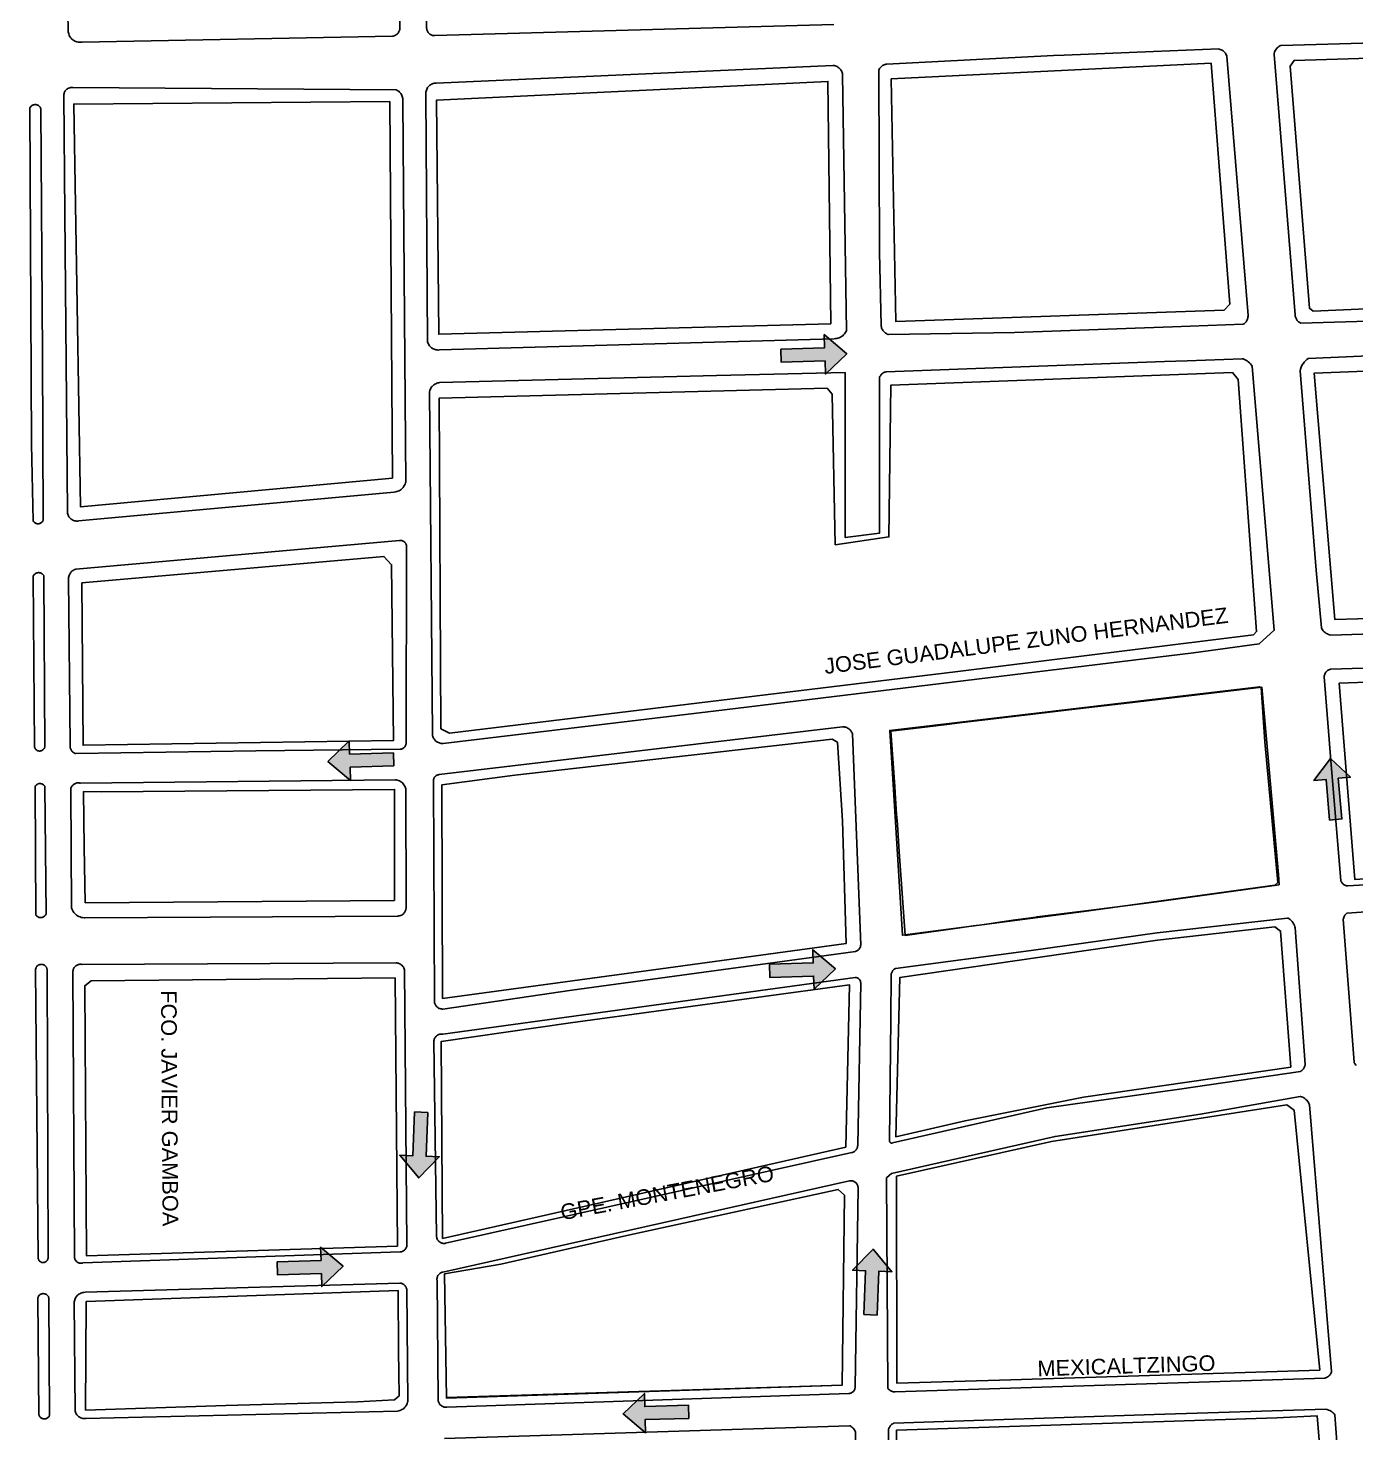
# Model space of a CAD drawing. Header units: metres. Extents: x 668617 to 675126, y 2286318 to 2293677.
# Drawn here: x 672760.7 to 673186.1, y 2290618.3 to 2291068.4 of the extents above; entities that cross this region are included whole.
import ezdxf

# ---------------------------------------------------------------- set-up
doc = ezdxf.new("R2010")
doc.units = ezdxf.units.M
doc.header["$MEASUREMENT"] = 0
for name, color, linetype in [('0_SENTIDO-VIAL', 30, 'Continuous'), ('DMTG-BANQUETA', 252, 'Continuous'), ('DMTG-CAMELLON', 252, 'Continuous'), ('DMTG-MANZANA', 253, 'Continuous'), ('DMTG-NOM-CALLES', 251, 'Continuous'), ('DMTG-TRAZA-BASE', 7, 'Continuous'), ('DMTG_SECCIONES_VIALES', 250, 'Continuous')]:
    doc.layers.add(name, color=color, linetype=linetype)
doc.styles.get("Standard").update_dxf_attribs({"font": 'arial.ttf'})

# ---------------------------------------------------------------- blocks, each defined once
blk = doc.blocks.new('traza_base_proyecto')
at = {"layer": '0_SENTIDO-VIAL'}
for points in [[(1445.04, -1685.71), (1459.07, -1685.29), (1458.95, -1681.08), (1466.16, -1687.18), (1459.33, -1693.71), (1459.2, -1689.5), (1445.16, -1689.92)], [(1321.06, -1819.29), (1307.02, -1819.71), (1307.14, -1823.92), (1299.94, -1817.81), (1306.77, -1811.28), (1306.89, -1815.5), (1320.93, -1815.08)], [(1620.89, -1836.6), (1619.73, -1823.58), (1615.83, -1823.93), (1621.11, -1816.9), (1627.54, -1822.89), (1623.64, -1823.24), (1624.79, -1836.26)], [(1441.39, -1882.81), (1455.43, -1882.39), (1455.3, -1878.18), (1462.51, -1884.29), (1455.68, -1890.82), (1455.55, -1886.6), (1441.51, -1887.02)], [(1331.93, -1930.28), (1331.39, -1944.32), (1335.61, -1944.48), (1329.02, -1951.26), (1322.97, -1944), (1327.18, -1944.16), (1327.72, -1930.12)], [(1283.69, -1978.12), (1297.73, -1977.7), (1297.6, -1973.49), (1304.81, -1979.6), (1297.98, -1986.13), (1297.85, -1981.92), (1283.81, -1982.34)], [(1471.69, -1995.07), (1472.22, -1981.03), (1468.01, -1980.87), (1474.6, -1974.09), (1480.65, -1981.35), (1476.43, -1981.19), (1475.9, -1995.23)], [(1415.62, -2028.32), (1401.58, -2028.74), (1401.7, -2032.96), (1394.49, -2026.85), (1401.32, -2020.32), (1401.45, -2024.53), (1415.49, -2024.11)]]:
    blk.add_hatch(color=256, dxfattribs=at).paths.add_polyline_path(points)
for points in [[(1445.04, -1685.71), (1459.07, -1685.29), (1458.95, -1681.08), (1466.16, -1687.18), (1459.33, -1693.71), (1459.2, -1689.5), (1445.16, -1689.92)], [(1321.06, -1819.29), (1307.02, -1819.71), (1307.14, -1823.92), (1299.94, -1817.81), (1306.77, -1811.28), (1306.89, -1815.5), (1320.93, -1815.08)], [(1620.89, -1836.6), (1619.73, -1823.58), (1615.83, -1823.93), (1621.11, -1816.9), (1627.54, -1822.89), (1623.64, -1823.24), (1624.79, -1836.26)], [(1441.39, -1882.81), (1455.43, -1882.39), (1455.3, -1878.18), (1462.51, -1884.29), (1455.68, -1890.82), (1455.55, -1886.6), (1441.51, -1887.02)], [(1331.93, -1930.28), (1331.39, -1944.32), (1335.61, -1944.48), (1329.02, -1951.26), (1322.97, -1944), (1327.18, -1944.16), (1327.72, -1930.12)], [(1283.69, -1978.12), (1297.73, -1977.7), (1297.6, -1973.49), (1304.81, -1979.6), (1297.98, -1986.13), (1297.85, -1981.92), (1283.81, -1982.34)], [(1471.69, -1995.07), (1472.22, -1981.03), (1468.01, -1980.87), (1474.6, -1974.09), (1480.65, -1981.35), (1476.43, -1981.19), (1475.9, -1995.23)], [(1415.62, -2028.32), (1401.58, -2028.74), (1401.7, -2032.96), (1394.49, -2026.85), (1401.32, -2020.32), (1401.45, -2024.53), (1415.49, -2024.11)]]:
    blk.add_lwpolyline(points, close=True, dxfattribs=at)
at = {"layer": 'DMTG-BANQUETA', "linetype": 'Continuous', "lineweight": 25}
for points in [[(1462, -1581.72, 0), (1334.21, -1585.26, 0), (1334.2, -1585.26, 0), (1333.96, -1585.26, 0), (1333.71, -1585.24, 0), (1333.47, -1585.19, 0), (1333.24, -1585.12, 0), (1333.01, -1585.03, 0), (1332.8, -1584.91, 0), (1332.59, -1584.78, 0), (1332.4, -1584.63, 0), (1332.23, -1584.45, 0), (1332.22, -1584.44, 0), (1332.06, -1584.25, 0), (1331.93, -1584.05, 0), (1331.81, -1583.83, 0), (1331.72, -1583.61, 0), (1331.65, -1583.37, 0), (1331.6, -1583.13, 0), (1331.57, -1582.89, 0), (1330.76, -1503.58, 0)], [(1322.68, -1451.4, 0), (1322.97, -1583.16, 0), (1322.96, -1583.2, 0), (1322.9, -1583.47, 0), (1322.82, -1583.73, 0), (1322.71, -1583.97, 0), (1322.56, -1584.21, 0), (1322.42, -1584.43, 0), (1322.24, -1584.64, 0), (1322.04, -1584.83, 0), (1321.85, -1584.98, 0), (1321.61, -1585.13, 0), (1321.38, -1585.25, 0), (1321.12, -1585.35, 0), (1320.85, -1585.43, 0), (1320.59, -1585.48, 0), (1221.18, -1587.32, 0), (1220.98, -1587.35, 0), (1220.62, -1587.38, 0), (1220.25, -1587.38, 0), (1219.88, -1587.34, 0), (1219.52, -1587.26, 0), (1219.17, -1587.15, 0), (1218.83, -1587, 0), (1218.5, -1586.82, 0), (1218.2, -1586.61, 0), (1217.91, -1586.37, 0), (1217.66, -1586.11, 0), (1217.58, -1586.02, 0), (1217.35, -1585.72, 0), (1217.17, -1585.41, 0), (1217.01, -1585.07, 0), (1216.88, -1584.72, 0), (1216.79, -1584.37, 0), (1216.74, -1584, 0), (1216.72, -1583.63, 0), (1214.27, -1455.77, 0)], [(1633.19, -1676.77, 0), (1611.62, -1677.35, 0), (1611.37, -1677.23, 0), (1611.14, -1677.09, 0), (1610.91, -1676.93, 0), (1610.71, -1676.75, 0), (1610.52, -1676.54, 0), (1610.35, -1676.32, 0), (1610.25, -1676.16, 0), (1610.12, -1675.91, 0), (1610.02, -1675.66, 0), (1609.94, -1675.39, 0), (1609.89, -1675.12, 0), (1609.87, -1674.85, 0), (1609.87, -1674.71, 0), (1603.06, -1591.3, 0), (1603.13, -1590.95, 0), (1603.23, -1590.6, 0), (1603.35, -1590.27, 0), (1603.52, -1589.95, 0), (1603.72, -1589.65, 0), (1603.86, -1589.48, 0), (1604.1, -1589.21, 0), (1604.35, -1588.97, 0), (1604.65, -1588.76, 0), (1604.96, -1588.57, 0), (1605.27, -1588.42, 0), (1605.32, -1588.4, 0), (1653.81, -1587.02, 0)], [(1705.85, -1774.66, 0), (1621.25, -1777.32, 0), (1620.87, -1777.24, 0), (1620.51, -1777.13, 0), (1620.15, -1776.98, 0), (1619.81, -1776.79, 0), (1619.74, -1776.75, 0), (1619.43, -1776.53, 0), (1619.14, -1776.27, 0), (1618.86, -1775.99, 0), (1618.63, -1775.69, 0), (1618.43, -1775.36, 0), (1618.27, -1775.06, 0), (1616.59, -1756.56, 0), (1611.43, -1692.72, 0), (1611.56, -1692.13, 0), (1611.76, -1691.55, 0), (1612.01, -1690.99, 0), (1612.32, -1690.46, 0), (1612.36, -1690.4, 0), (1612.72, -1689.91, 0), (1613.13, -1689.45, 0), (1613.58, -1689.04, 0), (1613.96, -1688.75, 0), (1647.96, -1687.18, 0)], [(1648.46, -1856.37, 0), (1626.75, -1857.74, 0), (1626.5, -1857.72, 0), (1626.26, -1857.68, 0), (1626.02, -1857.61, 0), (1625.79, -1857.52, 0), (1625.57, -1857.4, 0), (1625.36, -1857.27, 0), (1625.28, -1857.21, 0), (1625.09, -1857.05, 0), (1624.92, -1856.86, 0), (1624.77, -1856.67, 0), (1624.63, -1856.46, 0), (1624.52, -1856.24, 0), (1624.44, -1856.04, 0), (1621.26, -1817.49, 0), (1619.16, -1790.68, 0), (1619.18, -1790.43, 0), (1619.23, -1790.18, 0), (1619.3, -1789.94, 0), (1619.31, -1789.89, 0), (1619.39, -1789.71, 0), (1619.51, -1789.49, 0), (1619.64, -1789.28, 0), (1619.69, -1789.21, 0), (1619.85, -1789.02, 0), (1620.04, -1788.84, 0), (1620.24, -1788.69, 0), (1620.45, -1788.55, 0), (1620.67, -1788.44, 0), (1620.9, -1788.35, 0), (1621.13, -1788.29, 0), (1645.48, -1787.48, 0)], [(1629.43, -1915.26, 0), (1629.25, -1915.1, 0), (1629.21, -1915.06, 0), (1629.05, -1914.87, 0), (1628.91, -1914.67, 0), (1628.79, -1914.45, 0), (1628.69, -1914.23, 0), (1625.24, -1868.4, 0), (1625.29, -1868.12, 0), (1625.38, -1867.84, 0), (1625.49, -1867.57, 0), (1625.63, -1867.32, 0), (1625.79, -1867.08, 0), (1625.98, -1866.86, 0), (1626.18, -1866.65, 0), (1626.4, -1866.47, 0), (1626.49, -1866.41, 0), (1652.1, -1864.66, 0)], [(1478.66, -2097.8, 0), (1479.5, -2032.12, 0), (1479.57, -2031.83, 0), (1479.66, -2031.55, 0), (1479.78, -2031.28, 0), (1479.92, -2031.02, 0), (1480.04, -2030.84, 0), (1480.23, -2030.61, 0), (1480.44, -2030.4, 0), (1480.66, -2030.21, 0), (1480.91, -2030.05, 0), (1481.17, -2029.91, 0), (1481.21, -2029.89, 0), (1564.61, -2027.11, 0), (1619.69, -2025.43, 0), (1620.13, -2025.53, 0), (1620.55, -2025.67, 0), (1620.97, -2025.85, 0), (1621.35, -2026.06, 0), (1621.69, -2026.3, 0), (1622.05, -2026.59, 0), (1622.36, -2026.91, 0), (1622.57, -2027.16, 0), (1624.58, -2055.01, 0)], [(1337.29, -2034.75, 0), (1467.09, -2030.69, 0), (1467.26, -2030.77, 0), (1467.55, -2030.94, 0), (1467.82, -2031.14, 0), (1468.09, -2031.36, 0), (1468.32, -2031.61, 0), (1468.33, -2031.62, 0), (1468.54, -2031.88, 0), (1468.72, -2032.17, 0), (1468.87, -2032.48, 0), (1469, -2032.8, 0), (1469.77, -2097.73, 0)]]:
    blk.add_polyline3d(points, dxfattribs=at)
for points in [[(1519.95, -1680.43, 0), (1479.56, -1681.02, 0), (1479.42, -1680.98, 0), (1479.13, -1680.88, 0), (1478.86, -1680.75, 0), (1478.6, -1680.59, 0), (1478.35, -1680.41, 0), (1478.13, -1680.21, 0), (1477.93, -1679.99, 0), (1477.91, -1679.97, 0), (1477.73, -1679.73, 0), (1477.58, -1679.47, 0), (1477.45, -1679.19, 0), (1477.35, -1678.91, 0), (1477.28, -1678.61, 0), (1477.23, -1678.32, 0), (1477.22, -1678.01, 0), (1476.63, -1654.8, 0), (1476.41, -1596.47, 0), (1476.44, -1596.38, 0), (1476.55, -1596.11, 0), (1476.69, -1595.85, 0), (1476.85, -1595.61, 0), (1477.04, -1595.38, 0), (1477.25, -1595.17, 0), (1477.48, -1594.98, 0), (1477.65, -1594.87, 0), (1477.91, -1594.72, 0), (1478.17, -1594.6, 0), (1478.45, -1594.51, 0), (1478.74, -1594.44, 0), (1479.03, -1594.41, 0), (1532.41, -1591.67, 0), (1535.84, -1591.5, 0), (1564.4, -1590.35, 0), (1585.34, -1589.51, 0), (1585.52, -1589.56, 0), (1585.85, -1589.67, 0), (1586.17, -1589.8, 0), (1586.47, -1589.97, 0), (1586.75, -1590.17, 0), (1587.02, -1590.39, 0), (1587.25, -1590.64, 0), (1587.47, -1590.9, 0), (1587.65, -1591.19, 0), (1587.81, -1591.5, 0), (1587.94, -1591.82, 0), (1594.73, -1674.89, 0), (1594.73, -1674.9, 0), (1594.74, -1675.19, 0), (1594.72, -1675.48, 0), (1594.67, -1675.77, 0), (1594.59, -1676.05, 0), (1594.49, -1676.33, 0), (1594.36, -1676.59, 0), (1594.26, -1676.75, 0), (1594.09, -1676.98, 0), (1593.89, -1677.2, 0), (1593.67, -1677.4, 0), (1593.45, -1677.58, 0), (1593.2, -1677.73, 0), (1570.51, -1678.56, 0)], [(1335.65, -1685.98, 0), (1335.31, -1686, 0), (1334.97, -1685.99, 0), (1334.63, -1685.95, 0), (1334.29, -1685.87, 0), (1333.97, -1685.76, 0), (1333.66, -1685.62, 0), (1333.36, -1685.45, 0), (1333.08, -1685.25, 0), (1332.94, -1685.14, 0), (1332.69, -1684.9, 0), (1332.47, -1684.64, 0), (1332.28, -1684.36, 0), (1332.11, -1684.06, 0), (1331.97, -1683.74, 0), (1331.87, -1683.42, 0), (1331.36, -1604.1, 0), (1331.36, -1604.05, 0), (1331.35, -1603.73, 0), (1331.36, -1603.41, 0), (1331.41, -1603.09, 0), (1331.48, -1602.78, 0), (1331.59, -1602.48, 0), (1331.72, -1602.19, 0), (1331.89, -1601.91, 0), (1332.08, -1601.66, 0), (1332.29, -1601.42, 0), (1332.33, -1601.38, 0), (1332.56, -1601.17, 0), (1332.83, -1600.98, 0), (1333.11, -1600.82, 0), (1333.4, -1600.68, 0), (1333.7, -1600.58, 0), (1334.02, -1600.51, 0), (1334.33, -1600.46, 0), (1334.65, -1600.45, 0), (1461.66, -1594.81, 0), (1461.81, -1594.82, 0), (1462.14, -1594.87, 0), (1462.46, -1594.94, 0), (1462.76, -1595.05, 0), (1463.06, -1595.18, 0), (1463.34, -1595.35, 0), (1463.61, -1595.54, 0), (1463.85, -1595.75, 0), (1463.85, -1595.76, 0), (1464.08, -1596, 0), (1464.27, -1596.25, 0), (1464.44, -1596.53, 0), (1464.59, -1596.83, 0), (1464.7, -1597.13, 0), (1464.78, -1597.45, 0), (1464.83, -1597.77, 0), (1466.06, -1679.83, 0), (1465.9, -1680.15, 0), (1465.69, -1680.5, 0), (1465.44, -1680.83, 0), (1465.17, -1681.14, 0), (1464.86, -1681.42, 0), (1464.53, -1681.66, 0), (1464.48, -1681.7, 0), (1464.12, -1681.9, 0), (1463.75, -1682.07, 0), (1463.35, -1682.21, 0), (1462.95, -1682.3, 0), (1462.54, -1682.36, 0), (1462.13, -1682.37, 0), (1335.66, -1685.98, 0)], [(1219.64, -1740.82, 0), (1219.34, -1740.82, 0), (1219.04, -1740.78, 0), (1218.75, -1740.72, 0), (1218.46, -1740.63, 0), (1218.19, -1740.51, 0), (1217.92, -1740.36, 0), (1217.68, -1740.19, 0), (1217.45, -1739.99, 0), (1217.24, -1739.77, 0), (1217.14, -1739.66, 0), (1216.96, -1739.41, 0), (1216.81, -1739.15, 0), (1216.69, -1738.87, 0), (1216.6, -1738.59, 0), (1216.53, -1738.29, 0), (1216.49, -1738, 0), (1216.48, -1737.7, 0), (1215.63, -1642.4, 0), (1215.34, -1604.38, 0), (1215.34, -1604.33, 0), (1215.36, -1604.08, 0), (1215.4, -1603.84, 0), (1215.47, -1603.6, 0), (1215.56, -1603.37, 0), (1215.67, -1603.15, 0), (1215.8, -1602.95, 0), (1215.95, -1602.75, 0), (1215.96, -1602.74, 0), (1216.13, -1602.56, 0), (1216.32, -1602.41, 0), (1216.52, -1602.26, 0), (1216.74, -1602.14, 0), (1216.96, -1602.05, 0), (1217.2, -1601.97, 0), (1217.44, -1601.92, 0), (1217.68, -1601.89, 0), (1217.93, -1601.89, 0), (1218.18, -1601.91, 0), (1321.82, -1602.61, 0), (1322.07, -1602.73, 0), (1322.35, -1602.9, 0), (1322.64, -1603.1, 0), (1322.89, -1603.33, 0), (1323.12, -1603.58, 0), (1323.32, -1603.85, 0), (1323.5, -1604.14, 0), (1323.51, -1604.15, 0), (1323.65, -1604.45, 0), (1323.77, -1604.77, 0), (1323.86, -1605.1, 0), (1323.91, -1605.44, 0), (1323.93, -1605.78, 0), (1323.91, -1606.12, 0), (1324.43, -1675.67, 0), (1324.85, -1728.37, 0), (1324.79, -1728.61, 0), (1324.66, -1728.98, 0), (1324.5, -1729.34, 0), (1324.3, -1729.68, 0), (1324.06, -1730.01, 0), (1323.8, -1730.3, 0), (1323.51, -1730.57, 0), (1323.39, -1730.66, 0), (1323.07, -1730.89, 0), (1322.73, -1731.09, 0), (1322.35, -1731.25, 0), (1321.99, -1731.37, 0), (1321.6, -1731.46, 0), (1321.19, -1731.51, 0), (1220.06, -1740.78, 0), (1219.94, -1740.8, 0)], [(1596.05, -1691.22, 0), (1600.79, -1747.64, 0), (1603.16, -1775.78, 0), (1598.33, -1780.16, 0), (1577.25, -1782.99, 0), (1488.5, -1793.77, 0), (1427.03, -1801.25, 0), (1336.87, -1812.06, 0), (1336.56, -1812.07, 0), (1336.25, -1812.05, 0), (1335.94, -1812, 0), (1335.64, -1811.92, 0), (1335.35, -1811.81, 0), (1335.07, -1811.68, 0), (1334.8, -1811.51, 0), (1334.55, -1811.33, 0), (1334.39, -1811.18, 0), (1334.18, -1810.96, 0), (1333.99, -1810.71, 0), (1333.82, -1810.45, 0), (1333.68, -1810.17, 0), (1333.57, -1809.88, 0), (1333.49, -1809.58, 0), (1333.44, -1809.27, 0), (1333.42, -1808.96, 0), (1333.42, -1808.74, 0), (1332.45, -1699.36, 0), (1332.55, -1699, 0), (1332.69, -1698.66, 0), (1332.86, -1698.33, 0), (1333.06, -1698.02, 0), (1333.28, -1697.73, 0), (1333.32, -1697.69, 0), (1333.58, -1697.43, 0), (1333.87, -1697.19, 0), (1334.17, -1696.98, 0), (1334.5, -1696.81, 0), (1334.84, -1696.67, 0), (1335.2, -1696.56, 0), (1335.56, -1696.48, 0), (1335.73, -1696.46, 0), (1424.45, -1694.19, 0), (1465.63, -1693.24, 0), (1465.69, -1746.13, 0), (1476.64, -1744.72, 0), (1476.71, -1694.7, 0), (1476.81, -1694.47, 0), (1476.93, -1694.24, 0), (1477.06, -1694.03, 0), (1477.22, -1693.83, 0), (1477.4, -1693.65, 0), (1477.6, -1693.49, 0), (1477.61, -1693.48, 0), (1477.82, -1693.34, 0), (1478.05, -1693.22, 0), (1478.28, -1693.12, 0), (1478.52, -1693.05, 0), (1478.77, -1693, 0), (1567.99, -1689.71, 0), (1575.28, -1689.45, 0), (1592.88, -1688.82, 0), (1593.14, -1688.88, 0), (1593.59, -1689.04, 0), (1594.02, -1689.24, 0), (1594.44, -1689.48, 0), (1594.83, -1689.76, 0), (1595.19, -1690.08, 0), (1595.51, -1690.43, 0), (1595.8, -1690.81, 0)], [(1276.88, -1814.44, 0), (1219.12, -1815.33, 0), (1218.97, -1815.28, 0), (1218.73, -1815.17, 0), (1218.51, -1815.03, 0), (1218.3, -1814.88, 0), (1218.11, -1814.71, 0), (1217.93, -1814.51, 0), (1217.78, -1814.31, 0), (1217.64, -1814.08, 0), (1217.56, -1813.92, 0), (1217.46, -1813.68, 0), (1217.39, -1813.43, 0), (1217.35, -1813.17, 0), (1217.32, -1812.91, 0), (1217.33, -1812.65, 0), (1217.35, -1812.39, 0), (1216.84, -1759.38, 0), (1216.84, -1759.18, 0), (1216.86, -1758.87, 0), (1216.91, -1758.57, 0), (1217, -1758.27, 0), (1217.11, -1757.99, 0), (1217.25, -1757.71, 0), (1217.41, -1757.46, 0), (1217.6, -1757.22, 0), (1217.81, -1757, 0), (1218.04, -1756.8, 0), (1218.29, -1756.62, 0), (1218.56, -1756.47, 0), (1218.83, -1756.35, 0), (1219.13, -1756.25, 0), (1322.9, -1747.01, 0), (1323.07, -1747, 0), (1323.27, -1747, 0), (1323.47, -1747.03, 0), (1323.67, -1747.07, 0), (1323.86, -1747.13, 0), (1324.04, -1747.21, 0), (1324.21, -1747.31, 0), (1324.38, -1747.43, 0), (1324.47, -1747.5, 0), (1324.61, -1747.64, 0), (1324.74, -1747.79, 0), (1324.86, -1747.96, 0), (1324.95, -1748.13, 0), (1325.03, -1748.31, 0), (1325.09, -1748.5, 0), (1325.14, -1748.7, 0), (1325.02, -1811.93, 0), (1325.02, -1811.95, 0), (1325, -1812.16, 0), (1324.95, -1812.37, 0), (1324.88, -1812.57, 0), (1324.8, -1812.77, 0), (1324.69, -1812.95, 0), (1324.57, -1813.13, 0), (1324.43, -1813.29, 0), (1324.28, -1813.44, 0), (1324.1, -1813.57, 0), (1323.93, -1813.68, 0), (1323.74, -1813.78, 0), (1323.54, -1813.86, 0), (1323.34, -1813.91, 0), (1323.13, -1813.95, 0)], [(1487.92, -1873.16, 0), (1484.87, -1873.58, 0), (1484.23, -1864.51, 0), (1483.62, -1855.69, 0), (1483, -1846.75, 0), (1482.39, -1838.05, 0), (1482.16, -1834.72, 0), (1481.68, -1827.84, 0), (1481.54, -1825.89, 0), (1480.3, -1808.1, 0), (1492.02, -1806.71, 0), (1498.22, -1805.97, 0), (1502.32, -1805.48, 0), (1527.59, -1802.5, 0), (1535.64, -1801.55, 0), (1540.15, -1801.02, 0), (1559.58, -1798.73, 0), (1599.2, -1794.05, 0), (1601.18, -1816.66, 0), (1604.45, -1854.09, 0), (1604.68, -1857.33, 0), (1565.37, -1862.84, 0), (1545.35, -1865.37, 0), (1527.13, -1867.67, 0), (1526.86, -1867.7, 0), (1520.27, -1868.63, 0), (1513.71, -1869.55, 0), (1510.25, -1870.03, 0), (1506.77, -1870.52, 0), (1500.17, -1871.44, 0)], [(1336.71, -1897.16, 0), (1336.58, -1897.16, 0), (1336.33, -1897.14, 0), (1336.08, -1897.1, 0), (1335.84, -1897.04, 0), (1335.6, -1896.95, 0), (1335.38, -1896.84, 0), (1335.17, -1896.7, 0), (1334.97, -1896.55, 0), (1334.79, -1896.38, 0), (1334.67, -1896.25, 0), (1334.52, -1896.06, 0), (1334.39, -1895.84, 0), (1334.27, -1895.62, 0), (1334.19, -1895.38, 0), (1334.13, -1895.14, 0), (1334.09, -1894.9, 0), (1334.06, -1894.65, 0), (1333.73, -1824.14, 0), (1333.73, -1823.99, 0), (1333.75, -1823.79, 0), (1333.78, -1823.6, 0), (1333.84, -1823.41, 0), (1333.91, -1823.22, 0), (1334, -1823.05, 0), (1334.1, -1822.88, 0), (1334.23, -1822.73, 0), (1334.37, -1822.59, 0), (1334.48, -1822.5, 0), (1334.64, -1822.38, 0), (1334.81, -1822.28, 0), (1334.99, -1822.2, 0), (1335.18, -1822.14, 0), (1335.37, -1822.09, 0), (1335.56, -1822.06, 0), (1464.84, -1806.79, 0), (1464.99, -1806.78, 0), (1465.29, -1806.79, 0), (1465.58, -1806.83, 0), (1465.88, -1806.9, 0), (1466.16, -1807, 0), (1466.43, -1807.12, 0), (1466.69, -1807.27, 0), (1466.93, -1807.45, 0), (1466.99, -1807.49, 0), (1467.21, -1807.69, 0), (1467.41, -1807.92, 0), (1467.58, -1808.16, 0), (1467.73, -1808.42, 0), (1467.86, -1808.69, 0), (1467.96, -1808.97, 0), (1470.63, -1876.64, 0), (1470.62, -1876.76, 0), (1470.59, -1876.98, 0), (1470.52, -1877.2, 0), (1470.45, -1877.41, 0), (1470.35, -1877.61, 0), (1470.24, -1877.8, 0), (1470.11, -1877.98, 0), (1469.96, -1878.14, 0), (1469.79, -1878.29, 0), (1469.61, -1878.42, 0), (1469.41, -1878.54, 0), (1469.21, -1878.63, 0), (1469, -1878.71, 0), (1378.04, -1891.09, 0)], [(1323.85, -1824.74, 0), (1324.1, -1825.01, 0), (1324.31, -1825.31, 0), (1324.52, -1825.62, 0), (1324.68, -1825.95, 0), (1324.81, -1826.3, 0), (1324.9, -1826.66, 0), (1324.97, -1864.94, 0), (1324.95, -1865.1, 0), (1324.9, -1865.36, 0), (1324.83, -1865.6, 0), (1324.73, -1865.84, 0), (1324.61, -1866.07, 0), (1324.47, -1866.28, 0), (1324.31, -1866.48, 0), (1324.13, -1866.67, 0), (1324, -1866.78, 0), (1323.79, -1866.93, 0), (1323.57, -1867.06, 0), (1323.34, -1867.16, 0), (1323.1, -1867.25, 0), (1322.85, -1867.31, 0), (1322.59, -1867.34, 0), (1322.34, -1867.36, 0), (1222.08, -1867.93, 0), (1221.79, -1867.93, 0), (1221.36, -1867.88, 0), (1220.93, -1867.8, 0), (1220.52, -1867.67, 0), (1220.12, -1867.51, 0), (1219.73, -1867.3, 0), (1219.37, -1867.06, 0), (1219.12, -1866.86, 0), (1218.8, -1866.56, 0), (1218.51, -1866.23, 0), (1218.27, -1865.88, 0), (1218.06, -1865.5, 0), (1217.88, -1865.11, 0), (1217.73, -1864.69, 0), (1217.52, -1827.02, 0), (1217.53, -1826.91, 0), (1217.56, -1826.67, 0), (1217.62, -1826.44, 0), (1217.7, -1826.21, 0), (1217.8, -1826, 0), (1217.92, -1825.79, 0), (1218.06, -1825.6, 0), (1218.22, -1825.42, 0), (1218.4, -1825.26, 0), (1218.59, -1825.12, 0), (1218.65, -1825.08, 0), (1218.86, -1824.96, 0), (1219.06, -1824.86, 0), (1219.3, -1824.79, 0), (1219.53, -1824.73, 0), (1219.77, -1824.7, 0), (1220.01, -1824.7, 0), (1220.25, -1824.72, 0), (1220.48, -1824.76, 0), (1220.71, -1824.82, 0), (1321.44, -1823.68, 0), (1321.81, -1823.72, 0), (1322.17, -1823.8, 0), (1322.53, -1823.91, 0), (1322.87, -1824.05, 0), (1323.19, -1824.23, 0), (1323.49, -1824.44, 0), (1323.78, -1824.68, 0)], [(1480.55, -1940.13, 0), (1480.48, -1940.13, 0), (1480.41, -1940.11, 0), (1480.34, -1940.09, 0), (1480.27, -1940.07, 0), (1480.21, -1940.03, 0), (1480.15, -1940, 0), (1480.1, -1939.95, 0), (1480.04, -1939.9, 0), (1480, -1939.85, 0), (1479.95, -1939.79, 0), (1479.92, -1939.72, 0), (1479.89, -1939.66, 0), (1479.87, -1939.59, 0), (1479.85, -1939.52, 0), (1479.84, -1939.45, 0), (1479.84, -1939.37, 0), (1479.84, -1939.3, 0), (1479.86, -1939.23, 0), (1479.88, -1939.16, 0), (1480.29, -1900.47, 0), (1480.43, -1885.79, 0), (1480.47, -1885.67, 0), (1480.56, -1885.44, 0), (1480.67, -1885.22, 0), (1480.8, -1885.01, 0), (1480.94, -1884.82, 0), (1480.99, -1884.76, 0), (1481.16, -1884.59, 0), (1481.35, -1884.43, 0), (1481.56, -1884.3, 0), (1481.77, -1884.18, 0), (1525.23, -1878.37, 0), (1565.67, -1872.72, 0), (1607.43, -1868, 0), (1607.55, -1868.05, 0), (1607.91, -1868.26, 0), (1608.24, -1868.5, 0), (1608.55, -1868.78, 0), (1608.84, -1869.08, 0), (1609.09, -1869.41, 0), (1609.23, -1869.64, 0), (1609.43, -1870.01, 0), (1609.59, -1870.39, 0), (1609.71, -1870.79, 0), (1609.79, -1871.19, 0), (1613.04, -1914.99, 0), (1613.02, -1915.12, 0), (1612.96, -1915.38, 0), (1612.88, -1915.64, 0), (1612.77, -1915.89, 0), (1612.65, -1916.13, 0), (1612.5, -1916.35, 0), (1612.4, -1916.47, 0), (1612.22, -1916.67, 0), (1612.01, -1916.85, 0), (1611.79, -1917.01, 0), (1611.56, -1917.14, 0), (1572.81, -1922.86, 0), (1530.23, -1928.87, 0), (1480.82, -1940.09, 0), (1480.77, -1940.11, 0), (1480.69, -1940.12, 0), (1480.63, -1940.13, 0)], [(1323.14, -1882.79, 0), (1323.4, -1882.96, 0), (1323.63, -1883.16, 0), (1323.74, -1883.26, 0), (1323.95, -1883.49, 0), (1324.13, -1883.74, 0), (1324.28, -1884, 0), (1324.41, -1884.28, 0), (1324.51, -1884.57, 0), (1325.19, -1972.47, 0), (1325.2, -1972.57, 0), (1325.21, -1972.78, 0), (1325.2, -1973, 0), (1325.17, -1973.22, 0), (1325.12, -1973.43, 0), (1325.04, -1973.64, 0), (1324.95, -1973.84, 0), (1324.84, -1974.02, 0), (1324.71, -1974.2, 0), (1324.56, -1974.36, 0), (1324.47, -1974.44, 0), (1324.3, -1974.58, 0), (1324.12, -1974.7, 0), (1323.93, -1974.8, 0), (1323.73, -1974.89, 0), (1323.52, -1974.95, 0), (1323.3, -1974.99, 0), (1323.08, -1975.01, 0), (1221.39, -1978.54, 0), (1221.33, -1978.56, 0), (1221.14, -1978.6, 0), (1220.94, -1978.62, 0), (1220.72, -1978.62, 0), (1220.53, -1978.61, 0), (1220.33, -1978.57, 0), (1220.14, -1978.52, 0), (1219.95, -1978.44, 0), (1219.77, -1978.35, 0), (1219.6, -1978.24, 0), (1219.44, -1978.11, 0), (1219.3, -1977.97, 0), (1219.18, -1977.84, 0), (1219.06, -1977.67, 0), (1218.96, -1977.5, 0), (1218.88, -1977.31, 0), (1218.82, -1977.12, 0), (1218.77, -1976.92, 0), (1218.75, -1976.72, 0), (1218.74, -1976.52, 0), (1218.76, -1976.32, 0), (1218.21, -1885.33, 0), (1218.21, -1885.25, 0), (1218.23, -1885.01, 0), (1218.27, -1884.77, 0), (1218.33, -1884.54, 0), (1218.42, -1884.31, 0), (1218.53, -1884.1, 0), (1218.66, -1883.89, 0), (1218.81, -1883.7, 0), (1218.97, -1883.52, 0), (1219.16, -1883.36, 0), (1219.35, -1883.22, 0), (1219.36, -1883.22, 0), (1219.57, -1883.1, 0), (1219.79, -1883, 0), (1220.02, -1882.93, 0), (1220.26, -1882.87, 0), (1220.5, -1882.84, 0), (1220.74, -1882.84, 0), (1220.98, -1882.86, 0), (1321.85, -1882.35, 0), (1322, -1882.37, 0), (1322.3, -1882.43, 0), (1322.59, -1882.52, 0), (1322.87, -1882.64, 0)], [(1470.63, -1888.74, 0), (1469.69, -1940.88, 0), (1469.69, -1940.91, 0), (1469.66, -1941.15, 0), (1469.62, -1941.38, 0), (1469.55, -1941.61, 0), (1469.46, -1941.84, 0), (1469.34, -1942.05, 0), (1469.21, -1942.25, 0), (1469.17, -1942.31, 0), (1469.01, -1942.49, 0), (1468.84, -1942.65, 0), (1468.65, -1942.8, 0), (1468.44, -1942.93, 0), (1468.23, -1943.04, 0), (1468, -1943.12, 0), (1467.77, -1943.19, 0), (1337.57, -1972.23, 0), (1337.39, -1972.25, 0), (1337.15, -1972.27, 0), (1336.91, -1972.25, 0), (1336.67, -1972.22, 0), (1336.44, -1972.16, 0), (1336.21, -1972.08, 0), (1336, -1971.98, 0), (1335.79, -1971.85, 0), (1335.6, -1971.71, 0), (1335.42, -1971.55, 0), (1335.33, -1971.45, 0), (1335.18, -1971.27, 0), (1335.05, -1971.07, 0), (1334.94, -1970.86, 0), (1334.84, -1970.63, 0), (1334.78, -1970.4, 0), (1334.73, -1970.17, 0), (1334.71, -1969.93, 0), (1333.86, -1907.44, 0), (1333.88, -1907.32, 0), (1333.94, -1907.07, 0), (1334.02, -1906.83, 0), (1334.12, -1906.6, 0), (1334.23, -1906.38, 0), (1334.39, -1906.17, 0), (1334.55, -1905.98, 0), (1334.73, -1905.8, 0), (1334.85, -1905.71, 0), (1335.06, -1905.56, 0), (1335.28, -1905.44, 0), (1335.51, -1905.34, 0), (1335.76, -1905.26, 0), (1336, -1905.21, 0), (1336.25, -1905.18, 0), (1336.51, -1905.17, 0), (1336.76, -1905.19, 0), (1468.91, -1887.04, 0), (1469.09, -1887.05, 0), (1469.26, -1887.09, 0), (1469.43, -1887.14, 0), (1469.6, -1887.21, 0), (1469.76, -1887.29, 0), (1469.9, -1887.39, 0), (1470.04, -1887.5, 0), (1470.17, -1887.63, 0), (1470.27, -1887.75, 0), (1470.37, -1887.9, 0), (1470.45, -1888.05, 0), (1470.52, -1888.22, 0), (1470.58, -1888.39, 0), (1470.61, -1888.56, 0)], [(1481.63, -2019.83, 0), (1481.58, -2019.84, 0), (1481.33, -2019.82, 0), (1481.06, -2019.78, 0), (1480.8, -2019.72, 0), (1480.55, -2019.63, 0), (1480.31, -2019.51, 0), (1480.08, -2019.38, 0), (1479.87, -2019.22, 0), (1479.67, -2019.04, 0), (1479.49, -2018.85, 0), (1479.32, -2018.63, 0), (1478.9, -1951.3, 0), (1479.76, -1950.47, 0), (1480.47, -1949.88, 0), (1532.93, -1937.96, 0), (1579.5, -1930.81, 0), (1611.47, -1925.15, 0), (1611.5, -1925.16, 0), (1611.9, -1925.29, 0), (1612.28, -1925.45, 0), (1612.64, -1925.64, 0), (1612.98, -1925.88, 0), (1613.3, -1926.14, 0), (1613.58, -1926.42, 0), (1613.84, -1926.74, 0), (1614.07, -1927.09, 0), (1614.26, -1927.45, 0), (1614.42, -1927.83, 0), (1618.21, -1973.38, 0), (1621.47, -2013.35, 0), (1621.45, -2013.43, 0), (1621.37, -2013.69, 0), (1621.27, -2013.94, 0), (1621.14, -2014.17, 0), (1620.99, -2014.4, 0), (1620.82, -2014.6, 0), (1620.63, -2014.79, 0), (1620.54, -2014.86, 0), (1620.33, -2015.03, 0), (1620.1, -2015.16, 0), (1619.85, -2015.28, 0), (1619.6, -2015.37, 0), (1619.34, -2015.44, 0), (1552.13, -2017.63, 0)], [(1337.93, -2024.74, 0), (1337.68, -2024.75, 0), (1337.44, -2024.73, 0), (1337.2, -2024.69, 0), (1336.97, -2024.63, 0), (1336.74, -2024.54, 0), (1336.52, -2024.43, 0), (1336.32, -2024.3, 0), (1336.13, -2024.15, 0), (1335.95, -2023.99, 0), (1335.83, -2023.85, 0), (1335.68, -2023.65, 0), (1335.56, -2023.45, 0), (1335.45, -2023.23, 0), (1335.37, -2023, 0), (1335.31, -2022.76, 0), (1335.28, -2022.52, 0), (1335.26, -2022.28, 0), (1334.89, -1984.09, 0), (1334.87, -1983.89, 0), (1334.87, -1983.66, 0), (1334.89, -1983.43, 0), (1334.93, -1983.21, 0), (1335, -1982.99, 0), (1335.09, -1982.77, 0), (1335.2, -1982.57, 0), (1335.32, -1982.38, 0), (1335.43, -1982.25, 0), (1335.58, -1982.09, 0), (1335.76, -1981.94, 0), (1335.94, -1981.8, 0), (1336.14, -1981.69, 0), (1336.35, -1981.6, 0), (1336.57, -1981.52, 0), (1336.79, -1981.47, 0), (1467.04, -1952.25, 0), (1467.09, -1952.25, 0), (1467.31, -1952.21, 0), (1467.53, -1952.2, 0), (1467.76, -1952.22, 0), (1467.98, -1952.25, 0), (1468.19, -1952.31, 0), (1468.4, -1952.38, 0), (1468.6, -1952.48, 0), (1468.79, -1952.6, 0), (1468.97, -1952.73, 0), (1469.14, -1952.88, 0), (1469.14, -1952.89, 0), (1469.29, -1953.05, 0), (1469.42, -1953.23, 0), (1469.54, -1953.43, 0), (1469.63, -1953.63, 0), (1469.7, -1953.84, 0), (1469.75, -1954.06, 0), (1469.79, -1954.28, 0), (1469.79, -1954.5, 0), (1468.86, -2018.31, 0), (1468.86, -2018.38, 0), (1468.84, -2018.59, 0), (1468.8, -2018.79, 0), (1468.73, -2018.99, 0), (1468.65, -2019.18, 0), (1468.56, -2019.36, 0), (1468.44, -2019.53, 0), (1468.31, -2019.68, 0), (1468.16, -2019.83, 0), (1468, -2019.96, 0), (1467.82, -2020.07, 0), (1467.65, -2020.17, 0), (1467.45, -2020.24, 0), (1467.26, -2020.3, 0), (1467.06, -2020.34, 0), (1466.85, -2020.36, 0), (1338.05, -2024.73, 0)], [(1222.34, -2028.41, 0), (1222.03, -2028.42, 0), (1221.71, -2028.41, 0), (1221.4, -2028.36, 0), (1221.1, -2028.28, 0), (1220.8, -2028.18, 0), (1220.52, -2028.04, 0), (1220.25, -2027.88, 0), (1220, -2027.69, 0), (1219.77, -2027.48, 0), (1219.69, -2027.4, 0), (1219.48, -2027.16, 0), (1219.31, -2026.9, 0), (1219.16, -2026.62, 0), (1219.04, -2026.33, 0), (1218.94, -2026.03, 0), (1218.64, -1991.01, 0), (1218.7, -1990.68, 0), (1218.8, -1990.34, 0), (1218.92, -1990.02, 0), (1219.09, -1989.71, 0), (1219.27, -1989.41, 0), (1219.48, -1989.14, 0), (1219.74, -1988.89, 0), (1220, -1988.67, 0), (1220.14, -1988.56, 0), (1220.44, -1988.38, 0), (1220.75, -1988.23, 0), (1221.08, -1988.11, 0), (1221.42, -1988.02, 0), (1221.76, -1987.96, 0), (1222.11, -1987.94, 0), (1322.96, -1984.98, 0), (1323.15, -1985, 0), (1323.39, -1985.05, 0), (1323.62, -1985.12, 0), (1323.84, -1985.21, 0), (1324.05, -1985.32, 0), (1324.25, -1985.45, 0), (1324.43, -1985.6, 0), (1324.6, -1985.77, 0), (1324.69, -1985.89, 0), (1324.84, -1986.08, 0), (1324.96, -1986.28, 0), (1325.05, -1986.5, 0), (1325.13, -1986.72, 0), (1325.19, -1986.95, 0), (1325.22, -1987.19, 0), (1325.49, -2022.96, 0), (1325.45, -2023.17, 0), (1325.35, -2023.52, 0), (1325.21, -2023.85, 0), (1325.05, -2024.17, 0), (1324.85, -2024.47, 0), (1324.63, -2024.75, 0), (1324.37, -2025.01, 0), (1324.23, -2025.13, 0), (1323.95, -2025.35, 0), (1323.64, -2025.54, 0), (1323.31, -2025.7, 0), (1322.98, -2025.82, 0), (1322.63, -2025.91, 0), (1322.27, -2025.97, 0), (1222.42, -2028.4, 0)]]:
    blk.add_polyline3d(points, close=True, dxfattribs=at)
at = {"layer": 'DMTG-CAMELLON', "linetype": 'Continuous', "lineweight": 25}
for points in [[(1207.14, -1741.68, 0), (1206.98, -1741.68, 0), (1206.8, -1741.66, 0), (1206.62, -1741.62, 0), (1206.44, -1741.57, 0), (1206.27, -1741.5, 0), (1206.11, -1741.42, 0), (1205.96, -1741.32, 0), (1205.82, -1741.2, 0), (1205.69, -1741.07, 0), (1205.57, -1740.93, 0), (1205.47, -1740.78, 0), (1204.96, -1716.16, 0), (1204.39, -1608.56, 0), (1204.4, -1608.54, 0), (1204.48, -1608.37, 0), (1204.58, -1608.21, 0), (1204.69, -1608.06, 0), (1204.81, -1607.92, 0), (1204.95, -1607.8, 0), (1205.1, -1607.68, 0), (1205.26, -1607.59, 0), (1205.43, -1607.51, 0), (1205.6, -1607.45, 0), (1205.78, -1607.4, 0), (1205.97, -1607.37, 0), (1206.15, -1607.37, 0), (1206.34, -1607.38, 0), (1206.52, -1607.4, 0), (1206.7, -1607.45, 0), (1206.87, -1607.51, 0), (1207.04, -1607.59, 0), (1207.2, -1607.68, 0), (1207.35, -1607.79, 0), (1207.49, -1607.92, 0), (1207.62, -1608.06, 0), (1207.73, -1608.2, 0), (1207.82, -1608.36, 0), (1207.9, -1608.53, 0), (1207.97, -1608.71, 0), (1208.45, -1687.36, 0), (1208.75, -1740.62, 0), (1208.74, -1740.63, 0), (1208.65, -1740.79, 0), (1208.55, -1740.94, 0), (1208.43, -1741.08, 0), (1208.3, -1741.21, 0), (1208.15, -1741.32, 0), (1208.01, -1741.42, 0), (1207.84, -1741.51, 0), (1207.67, -1741.57, 0), (1207.5, -1741.63, 0), (1207.32, -1741.66, 0)], [(1207.63, -1814.49, 0), (1207.46, -1814.49, 0), (1207.29, -1814.47, 0), (1207.13, -1814.44, 0), (1206.96, -1814.39, 0), (1206.82, -1814.32, 0), (1206.67, -1814.24, 0), (1206.53, -1814.15, 0), (1206.4, -1814.04, 0), (1206.28, -1813.92, 0), (1206.18, -1813.79, 0), (1206.09, -1813.65, 0), (1206.01, -1813.5, 0), (1205.94, -1813.35, 0), (1205.9, -1813.19, 0), (1205.53, -1758.49, 0), (1205.55, -1758.43, 0), (1205.64, -1758.26, 0), (1205.74, -1758.11, 0), (1205.85, -1757.97, 0), (1205.99, -1757.83, 0), (1206.13, -1757.72, 0), (1206.28, -1757.61, 0), (1206.44, -1757.53, 0), (1206.61, -1757.45, 0), (1206.78, -1757.4, 0), (1206.96, -1757.36, 0), (1207.15, -1757.34, 0), (1207.33, -1757.34, 0), (1207.35, -1757.34, 0), (1207.53, -1757.36, 0), (1207.71, -1757.4, 0), (1207.89, -1757.45, 0), (1208.06, -1757.52, 0), (1208.22, -1757.61, 0), (1208.37, -1757.71, 0), (1208.52, -1757.83, 0), (1208.65, -1757.96, 0), (1208.76, -1758.1, 0), (1208.87, -1758.25, 0), (1208.95, -1758.42, 0), (1209.24, -1813.11, 0), (1209.21, -1813.21, 0), (1209.16, -1813.37, 0), (1209.1, -1813.52, 0), (1209.02, -1813.67, 0), (1208.93, -1813.81, 0), (1208.82, -1813.94, 0), (1208.7, -1814.06, 0), (1208.57, -1814.16, 0), (1208.43, -1814.26, 0), (1208.28, -1814.33, 0), (1208.12, -1814.4, 0), (1207.96, -1814.44, 0), (1207.8, -1814.48, 0)], [(1207.94, -1867.88, 0), (1207.89, -1867.88, 0), (1207.71, -1867.87, 0), (1207.53, -1867.84, 0), (1207.36, -1867.79, 0), (1207.19, -1867.73, 0), (1207.03, -1867.65, 0), (1206.88, -1867.55, 0), (1206.74, -1867.44, 0), (1206.61, -1867.32, 0), (1206.49, -1867.18, 0), (1206.39, -1867.04, 0), (1206.09, -1826, 0), (1206.1, -1825.99, 0), (1206.17, -1825.83, 0), (1206.26, -1825.69, 0), (1206.36, -1825.55, 0), (1206.48, -1825.42, 0), (1206.61, -1825.31, 0), (1206.74, -1825.21, 0), (1206.89, -1825.12, 0), (1207.04, -1825.05, 0), (1207.2, -1824.99, 0), (1207.37, -1824.95, 0), (1207.54, -1824.93, 0), (1207.71, -1824.92, 0), (1207.88, -1824.93, 0), (1208.05, -1824.96, 0), (1208.15, -1824.99, 0), (1208.32, -1825.04, 0), (1208.48, -1825.11, 0), (1208.63, -1825.19, 0), (1208.77, -1825.29, 0), (1208.9, -1825.4, 0), (1209.02, -1825.53, 0), (1209.12, -1825.66, 0), (1209.21, -1825.8, 0), (1209.29, -1825.96, 0), (1209.68, -1866.56, 0), (1209.68, -1866.57, 0), (1209.62, -1866.74, 0), (1209.55, -1866.91, 0), (1209.45, -1867.06, 0), (1209.35, -1867.21, 0), (1209.23, -1867.34, 0), (1209.1, -1867.46, 0), (1208.95, -1867.57, 0), (1208.8, -1867.66, 0), (1208.64, -1867.74, 0), (1208.47, -1867.8, 0), (1208.3, -1867.85, 0), (1208.12, -1867.87, 0)], [(1208.6, -1978.39, 0), (1208.56, -1978.39, 0), (1208.41, -1978.37, 0), (1208.25, -1978.34, 0), (1208.1, -1978.29, 0), (1207.96, -1978.22, 0), (1207.82, -1978.15, 0), (1207.7, -1978.06, 0), (1207.58, -1977.95, 0), (1207.47, -1977.84, 0), (1207.37, -1977.72, 0), (1207.29, -1977.58, 0), (1207.22, -1977.44, 0), (1207.16, -1977.3, 0), (1207.12, -1977.14, 0), (1206.27, -1884.59, 0), (1206.28, -1884.49, 0), (1206.3, -1884.31, 0), (1206.35, -1884.14, 0), (1206.41, -1883.97, 0), (1206.49, -1883.8, 0), (1206.59, -1883.65, 0), (1206.7, -1883.5, 0), (1206.82, -1883.37, 0), (1206.96, -1883.25, 0), (1207.1, -1883.14, 0), (1207.26, -1883.05, 0), (1207.43, -1882.97, 0), (1207.6, -1882.91, 0), (1207.77, -1882.87, 0), (1207.94, -1882.85, 0), (1208.14, -1882.84, 0), (1208.32, -1882.85, 0), (1208.41, -1882.86, 0), (1208.59, -1882.9, 0), (1208.76, -1882.96, 0), (1208.93, -1883.03, 0), (1209.09, -1883.12, 0), (1209.24, -1883.22, 0), (1209.38, -1883.34, 0), (1209.5, -1883.47, 0), (1209.62, -1883.61, 0), (1209.72, -1883.76, 0), (1209.8, -1883.92, 0), (1209.87, -1884.09, 0), (1209.92, -1884.26, 0), (1209.95, -1884.44, 0), (1210.28, -1976.7, 0), (1210.28, -1976.72, 0), (1210.28, -1976.88, 0), (1210.26, -1977.04, 0), (1210.23, -1977.19, 0), (1210.19, -1977.34, 0), (1210.13, -1977.48, 0), (1210.04, -1977.62, 0), (1209.96, -1977.75, 0), (1209.86, -1977.87, 0), (1209.75, -1977.98, 0), (1209.63, -1978.08, 0), (1209.5, -1978.17, 0), (1209.36, -1978.24, 0), (1209.22, -1978.3, 0), (1209.07, -1978.35, 0), (1208.91, -1978.38, 0), (1208.76, -1978.39, 0)], [(1209.22, -2028.49, 0), (1209.04, -2028.49, 0), (1208.86, -2028.48, 0), (1208.68, -2028.45, 0), (1208.51, -2028.4, 0), (1208.34, -2028.34, 0), (1208.18, -2028.25, 0), (1208.03, -2028.16, 0), (1207.89, -2028.05, 0), (1207.76, -2027.92, 0), (1207.64, -2027.79, 0), (1207.54, -2027.64, 0), (1207.45, -2027.48, 0), (1207.38, -2027.32, 0), (1207.32, -2027.15, 0), (1206.99, -1989.71, 0), (1207.02, -1989.64, 0), (1207.08, -1989.47, 0), (1207.16, -1989.31, 0), (1207.25, -1989.15, 0), (1207.36, -1989.01, 0), (1207.49, -1988.88, 0), (1207.62, -1988.76, 0), (1207.77, -1988.66, 0), (1207.92, -1988.57, 0), (1208.09, -1988.49, 0), (1208.26, -1988.44, 0), (1208.43, -1988.4, 0), (1208.61, -1988.37, 0), (1208.79, -1988.37, 0), (1208.97, -1988.38, 0), (1209.1, -1988.4, 0), (1209.28, -1988.44, 0), (1209.45, -1988.5, 0), (1209.61, -1988.58, 0), (1209.77, -1988.67, 0), (1209.91, -1988.78, 0), (1210.04, -1988.9, 0), (1210.17, -1989.03, 0), (1210.27, -1989.17, 0), (1210.37, -1989.33, 0), (1210.45, -1989.49, 0), (1210.51, -1989.66, 0), (1210.78, -2027.36, 0), (1210.76, -2027.41, 0), (1210.68, -2027.57, 0), (1210.58, -2027.72, 0), (1210.47, -2027.86, 0), (1210.35, -2027.99, 0), (1210.21, -2028.11, 0), (1210.06, -2028.21, 0), (1209.91, -2028.3, 0), (1209.74, -2028.37, 0), (1209.57, -2028.43, 0), (1209.4, -2028.47, 0)]]:
    blk.add_polyline3d(points, close=True, dxfattribs=at)
at = {"layer": 'DMTG-MANZANA', "linetype": 'Continuous', "lineweight": 25}
for points in [[(1700.51, -1669.83, 0), (1615.6, -1673.59, 0), (1614.4, -1672.63, 0), (1608.21, -1595.1, 0), (1609.48, -1593.21, 0), (1696.06, -1590.52, 0), (1698.19, -1592.32, 0)], [(1700.51, -1669.83, 0), (1615.6, -1673.59, 0), (1614.4, -1672.63, 0), (1608.21, -1595.1, 0), (1609.48, -1593.21, 0), (1696.06, -1590.52, 0), (1698.19, -1592.32, 0)], [(1582.94, -1594.12, 0), (1588.89, -1671.31, 0), (1587.14, -1673.2, 0), (1481.92, -1676.89, 0), (1480.42, -1599.14, 0)], [(1582.94, -1594.12, 0), (1588.89, -1671.31, 0), (1587.14, -1673.2, 0), (1481.92, -1676.89, 0), (1480.42, -1599.14, 0)], [(1461.11, -1677.66, 0), (1335.47, -1680.96, 0), (1334.75, -1605.91, 0), (1408.6, -1602.4, 0), (1460.15, -1599.95, 0)], [(1461.11, -1677.66, 0), (1335.47, -1680.96, 0), (1334.75, -1605.91, 0), (1408.6, -1602.4, 0), (1460.15, -1599.95, 0)], [(1319.76, -1606.32, 0), (1320.62, -1727.05, 0), (1220.68, -1736.26, 0), (1218.51, -1607.2, 0)], [(1319.76, -1606.32, 0), (1320.62, -1727.05, 0), (1220.68, -1736.26, 0), (1218.51, -1607.2, 0)], [(1698.1, -1690.21, 0), (1700.82, -1691.74, 0), (1703.65, -1770.04, 0), (1622.59, -1772.38, 0), (1615.88, -1693.46, 0)], [(1698.1, -1690.21, 0), (1700.82, -1691.74, 0), (1703.65, -1770.04, 0), (1622.59, -1772.38, 0), (1615.88, -1693.46, 0)], [(1589.76, -1693.18, 0), (1591.6, -1695.46, 0), (1597.49, -1776.23, 0), (1596.44, -1777.25, 0), (1501.8, -1789.06, 0), (1338.92, -1808.78, 0), (1336.14, -1807.38, 0), (1335.6, -1701.39, 0), (1459.86, -1698.26, 0), (1461.54, -1700.19, 0), (1462.49, -1748.38, 0), (1479.7, -1745.9, 0), (1480.34, -1697.24, 0)], [(1589.76, -1693.18, 0), (1591.6, -1695.46, 0), (1597.49, -1776.23, 0), (1596.44, -1777.25, 0), (1501.8, -1789.06, 0), (1338.92, -1808.78, 0), (1336.14, -1807.38, 0), (1335.6, -1701.39, 0), (1459.86, -1698.26, 0), (1461.54, -1700.19, 0), (1462.49, -1748.38, 0), (1479.7, -1745.9, 0), (1480.34, -1697.24, 0)], [(1221.09, -1760.56, 0), (1317.9, -1752.12, 0), (1320.34, -1754.83, 0), (1320.94, -1811.16, 0), (1221.51, -1812.66, 0)], [(1221.09, -1760.56, 0), (1317.9, -1752.12, 0), (1320.34, -1754.83, 0), (1320.94, -1811.16, 0), (1221.51, -1812.66, 0)], [(1706.15, -1843.12, 0), (1706.55, -1850.53, 0), (1628.91, -1855.65, 0), (1623.98, -1792.75, 0), (1671.39, -1791.04, 0), (1704.29, -1789.68, 0)], [(1706.15, -1843.12, 0), (1706.55, -1850.53, 0), (1628.91, -1855.65, 0), (1623.98, -1792.75, 0), (1671.39, -1791.04, 0), (1704.29, -1789.68, 0)], [(1600.15, -1811.6, 0), (1598.96, -1794.17, 0), (1598.45, -1793.88, 0), (1479.93, -1807.88, 0), (1484.02, -1873.53, 0), (1542.11, -1865.95, 0), (1603.37, -1857.45, 0), (1604.3, -1856.67, 0)], [(1600.15, -1811.6, 0), (1598.96, -1794.17, 0), (1598.45, -1793.88, 0), (1479.93, -1807.88, 0), (1484.02, -1873.53, 0), (1542.11, -1865.95, 0), (1603.37, -1857.45, 0), (1604.3, -1856.67, 0)], [(1336.63, -1893.83, 0), (1336.47, -1825.33, 0), (1359.82, -1822.2, 0), (1461.46, -1810.65, 0), (1463.21, -1811.68, 0), (1464.84, -1836.82, 0), (1465.99, -1876.14, 0), (1406.55, -1884.26, 0)], [(1336.63, -1893.83, 0), (1336.47, -1825.33, 0), (1359.82, -1822.2, 0), (1461.46, -1810.65, 0), (1463.21, -1811.68, 0), (1464.84, -1836.82, 0), (1465.99, -1876.14, 0), (1406.55, -1884.26, 0)], [(1321.26, -1862.42, 0), (1222.17, -1863.13, 0), (1221.89, -1845.34, 0), (1221.66, -1827.51, 0), (1227.25, -1827.52, 0), (1321.31, -1826.81, 0)], [(1321.26, -1862.42, 0), (1222.17, -1863.13, 0), (1221.89, -1845.34, 0), (1221.66, -1827.51, 0), (1227.25, -1827.52, 0), (1321.31, -1826.81, 0)], [(1608.47, -1915.76, 0), (1605.17, -1872.2, 0), (1603.33, -1870.84, 0), (1565.75, -1875.12, 0), (1483.21, -1887.02, 0), (1481.86, -1938.08, 0), (1504.06, -1932.97, 0), (1542.05, -1925.36, 0)], [(1608.47, -1915.76, 0), (1605.17, -1872.2, 0), (1603.33, -1870.84, 0), (1565.75, -1875.12, 0), (1483.21, -1887.02, 0), (1481.86, -1938.08, 0), (1504.06, -1932.97, 0), (1542.05, -1925.36, 0)], [(1322.23, -1973.13, 0), (1222.62, -1976.26, 0), (1222.05, -1889.73, 0), (1224.09, -1888.12, 0), (1321.47, -1887.19, 0)], [(1322.23, -1973.13, 0), (1222.62, -1976.26, 0), (1222.05, -1889.73, 0), (1224.09, -1888.12, 0), (1321.47, -1887.19, 0)], [(1465.84, -1941.4, 0), (1336.65, -1970.68, 0), (1336.21, -1907.6, 0), (1377.7, -1901.62, 0), (1467.06, -1889.42, 0)], [(1465.84, -1941.4, 0), (1336.65, -1970.68, 0), (1336.21, -1907.6, 0), (1377.7, -1901.62, 0), (1467.06, -1889.42, 0)], [(1609.5, -1929.54, 0), (1607.15, -1927.9, 0), (1531.78, -1939.66, 0), (1482.16, -1950.7, 0), (1482.2, -2017, 0), (1518.7, -2015.94, 0), (1617.72, -2012.87, 0)], [(1609.5, -1929.54, 0), (1607.15, -1927.9, 0), (1531.78, -1939.66, 0), (1482.16, -1950.7, 0), (1482.2, -2017, 0), (1518.7, -2015.94, 0), (1617.72, -2012.87, 0)], [(1438.58, -2018.54, 0), (1337.97, -2021.89, 0), (1337.28, -1982.06, 0), (1355.3, -1978.92, 0), (1395.74, -1969.69, 0), (1463.45, -1954.97, 0), (1465.5, -1956.86, 0), (1464.67, -2017.72, 0)], [(1322.6, -2006.58, 0), (1322.44, -1987.34, 0), (1222.48, -1990.89, 0), (1222.3, -2025.7, 0), (1267.24, -2024.23, 0), (1309.44, -2023.01, 0), (1321.23, -2022.34, 0), (1322.75, -2021.11, 0)], [(1322.6, -2006.58, 0), (1322.44, -1987.34, 0), (1222.48, -1990.89, 0), (1222.3, -2025.7, 0), (1267.24, -2024.23, 0), (1309.44, -2023.01, 0), (1321.23, -2022.34, 0), (1322.75, -2021.11, 0)], [(1604, -2028.19, 0), (1482.12, -2032.12, 0), (1481.79, -2095.62, 0), (1483.31, -2096.98, 0), (1518.28, -2095.89, 0), (1593.08, -2093.44, 0), (1621.86, -2091.88, 0), (1619.62, -2061.16, 0), (1616.84, -2027.51, 0)], [(1604, -2028.19, 0), (1482.12, -2032.12, 0), (1481.79, -2095.62, 0), (1483.31, -2096.98, 0), (1518.28, -2095.89, 0), (1593.08, -2093.44, 0), (1621.86, -2091.88, 0), (1619.62, -2061.16, 0), (1616.84, -2027.51, 0)]]:
    blk.add_polyline3d(points, close=True, dxfattribs=at)
blk.add_polyline3d([(1438.58, -2018.54, 0), (1337.97, -2021.89, 0), (1337.28, -1982.06, 0), (1355.3, -1978.92, 0), (1395.74, -1969.69, 0), (1463.45, -1954.97, 0), (1465.5, -1956.86, 0), (1464.67, -2017.72, 0), (1337.97, -2021.68, 0)], dxfattribs=at)
at = {"layer": 'DMTG-NOM-CALLES'}
for s, rotation, p in [('JOSE GUADALUPE ZUNO HERNANDEZ', 7.256, (1459.26, -1789.84)), ('FCO. JAVIER GAMBOA', 270.4212, (1246.43, -1891.14)), ('GPE. MONTENEGRO', 10.5583, (1374.93, -1964.87)), ('MEXICALTZINGO', 1.8283, (1527.34, -2014.87))]:
    blk.add_text(s, height=5, rotation=rotation, dxfattribs=at).set_placement(p)

msp = doc.modelspace()

# ---------------------------------------------------------------- linework, layer by layer
at = {"layer": 'DMTG_SECCIONES_VIALES', "color": 6}
msp.add_circle((673067.74788, 2291619.20218), 2058.07959, dxfattribs=at)

# ---------------------------------------------------------------- block references
at = {"layer": 'DMTG-TRAZA-BASE'}
msp.add_blockref('traza_base_proyecto', (671556.78644, 2292651.27973), dxfattribs=at)

doc.saveas('drawing.dxf')
